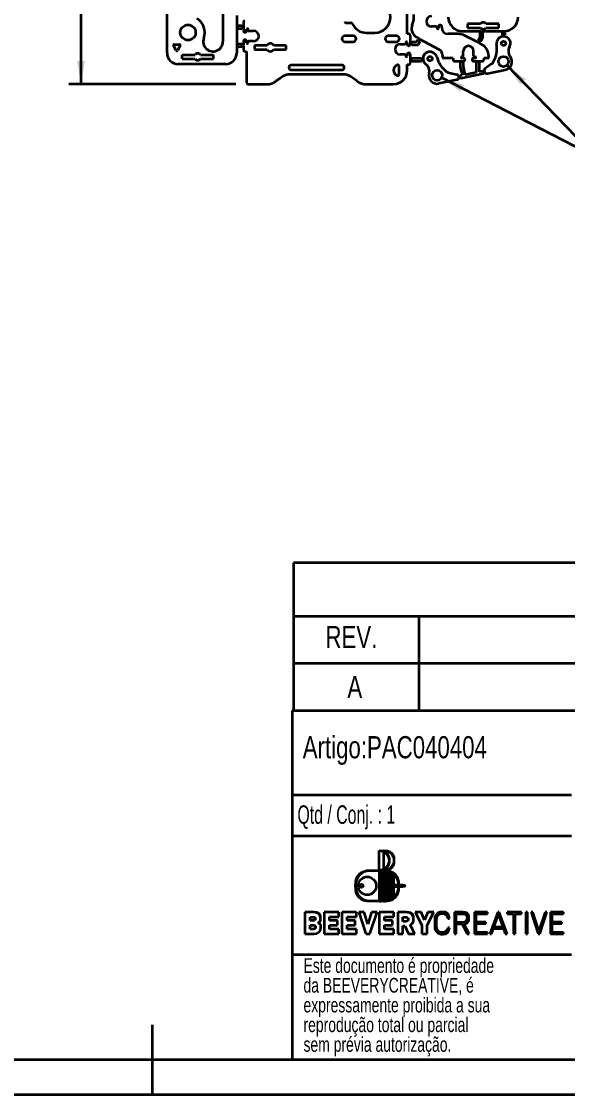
# Model space of a CAD drawing. Header units: millimetres. Extents: x 0 to 415, y 0 to 292.
# Drawn here: x 191.2 to 269.4, y 5 to 158.7 of the extents above; entities that cross this region are included whole.
import ezdxf
from ezdxf.enums import TextEntityAlignment as Align

# ---------------------------------------------------------------- set-up
doc = ezdxf.new("R2010")
doc.units = ezdxf.units.MM
doc.styles.add('SEACAD_txt_shx', font='txt.shx', dxfattribs={"width": 0.75})
doc.dimstyles.new('SLDDIMSTYLE0', dxfattribs={"dimtxt": 3.5, "dimasz": 3.302, "dimexe": 1.75, "dimexo": 1.75, "dimgap": 0.875, "dimtad": 1, "dimlfac": 5, "dimzin": 12, "dimdsep": 46, "dimtxsty": 'SEACAD_txt_shx', "dimblk1": '_SE_FILLED', "dimblk2": '_SE_FILLED', "dimsah": 1, "dimcen": 1.75, "dimadec": 0, "dimazin": 0, "dimtfac": 1, "dimtofl": 0, "dimtmove": 0, "dimatfit": 3, "dimfxl": 1, "dimtolj": 1, "dimtzin": 12, "dimarcsym": 0})

# ---------------------------------------------------------------- blocks, each defined once
blk = doc.blocks.new('SEANNOT_GROUP')
at = {"linetype": 'Continuous', "lineweight": 35}
blk.add_hatch(color=7, dxfattribs=at).paths.add_polyline_path([(254.59, 149.62), (251.4, 150.64), (254.08, 148.64)])
at = {"color": 7, "linetype": 'Continuous', "lineweight": 35}
blk.add_lwpolyline([(273.5, 139.24), (251.4, 150.64)], dxfattribs=at)
blk = doc.blocks.new('SEANNOT_GROUP1')
at = {"linetype": 'Continuous', "lineweight": 35}
blk.add_hatch(color=7, dxfattribs=at).paths.add_polyline_path([(263.45, 150.42), (260.76, 152.41), (262.66, 149.66)])
at = {"color": 7, "linetype": 'Continuous', "lineweight": 35}
blk.add_lwpolyline([(273.5, 139.24), (260.76, 152.41)], dxfattribs=at)
blk = doc.blocks.new('Logo_2')
at = {"color": 7, "linetype": 'Continuous', "lineweight": 35}
for p, q in [((1183, 1013), (1183, 1328)), ((1183, 1013), (1183, 1328)), ((1260, 1013), (1260, 1328)), ((1260, 1013), (1260, 1328)), ((1260, 1034), (1260, 1308)), ((1260, 1034), (1260, 1308)), ((1032, 1012), (1269, 1012)), ((1032, 1012), (1269, 1012)), ((1217, 1012), (1183, 1012)), ((1183, 1012), (1183, 521)), ((1217, 521), (1217, 1012)), ((1269, 1012), (1250, 1012)), ((1250, 1012), (1250, 521)), ((1284, 522), (1284, 1012)), ((1317, 1006), (1317, 527)), ((1351, 538), (1351, 995)), ((1384, 977), (1384, 557)), ((1417, 584), (1417, 950)), ((1429, 753), (1429, 781)), ((1429, 781), (1555, 781)), ((1429, 753), (1429, 781)), ((1429, 781), (1555, 781)), ((1555, 753), (1429, 753)), ((1555, 753), (1429, 753)), ((1555, 781), (1555, 780)), ((1555, 781), (1555, 780)), ((1555, 753), (1555, 753)), ((1555, 753), (1555, 753)), ((1269, 521), (1032, 521)), ((1269, 521), (1032, 521)), ((1183, 521), (1217, 521)), ((1250, 521), (1269, 521)), ((142, 347), (0, 347)), ((0, 347), (0, 3)), ((142, 347), (0, 347)), ((0, 347), (0, 3)), ((540, 347), (306, 347)), ((306, 347), (306, 3)), ((540, 347), (306, 347)), ((306, 347), (306, 3)), ((540, 272), (540, 347)), ((540, 272), (540, 347)), ((824, 347), (590, 347)), ((590, 347), (590, 3)), ((824, 347), (590, 347)), ((590, 347), (590, 3)), ((824, 272), (824, 347)), ((824, 272), (824, 347)), ((946, 347), (859, 347)), ((859, 347), (972, 3)), ((946, 347), (859, 347)), ((859, 347), (972, 3)), ((1004, 155), (946, 347)), ((1004, 155), (946, 347)), ((1061, 347), (1004, 155)), ((1061, 347), (1004, 155)), ((1035, 3), (1149, 347)), ((1035, 3), (1149, 347)), ((1149, 347), (1061, 347)), ((1149, 347), (1061, 347)), ((1418, 347), (1184, 347)), ((1184, 347), (1184, 3)), ((1418, 347), (1184, 347)), ((1184, 347), (1184, 3)), ((1418, 272), (1418, 347)), ((1418, 272), (1418, 347)), ((1614, 347), (1478, 347)), ((1478, 347), (1478, 3)), ((1614, 347), (1478, 347)), ((1478, 347), (1478, 3)), ((1850, 347), (1758, 347)), ((1758, 347), (1862, 143)), ((1850, 347), (1758, 347)), ((1758, 347), (1862, 143)), ((1905, 223), (1850, 347)), ((1905, 223), (1850, 347)), ((1958, 347), (1905, 223)), ((1958, 347), (1905, 223)), ((1947, 143), (2051, 347)), ((1947, 143), (2051, 347)), ((2051, 347), (1958, 347)), ((2051, 347), (1958, 347)), ((2513, 347), (2382, 347)), ((2382, 347), (2382, 3)), ((2513, 347), (2382, 347)), ((2382, 347), (2382, 3)), ((2909, 347), (2700, 347)), ((2700, 347), (2700, 3)), ((2909, 347), (2700, 347)), ((2700, 347), (2700, 3)), ((2909, 324), (2909, 347)), ((2909, 324), (2909, 347)), ((3070, 347), (2943, 3)), ((3070, 347), (2943, 3)), ((3093, 347), (3070, 347)), ((3093, 347), (3070, 347)), ((3219, 3), (3093, 347)), ((3219, 3), (3093, 347)), ((3451, 347), (3220, 347)), ((3220, 347), (3220, 324)), ((3451, 347), (3220, 347)), ((3220, 347), (3220, 324)), ((3451, 324), (3451, 347)), ((3451, 324), (3451, 347)), ((3545, 347), (3519, 347)), ((3519, 347), (3519, 3)), ((3545, 347), (3519, 347)), ((3519, 347), (3519, 3)), ((3545, 3), (3545, 347)), ((3545, 3), (3545, 347)), ((3630, 347), (3603, 347)), ((3603, 347), (3716, 3)), ((3630, 347), (3603, 347)), ((3603, 347), (3716, 3)), ((3727, 49), (3630, 347)), ((3727, 49), (3630, 347)), ((3824, 347), (3727, 49)), ((3824, 347), (3727, 49)), ((3738, 3), (3851, 347)), ((3738, 3), (3851, 347)), ((3851, 347), (3824, 347)), ((3851, 347), (3824, 347)), ((4118, 347), (3909, 347)), ((3909, 347), (3909, 3)), ((4118, 347), (3909, 347)), ((3909, 347), (3909, 3)), ((4118, 324), (4118, 347)), ((4118, 324), (4118, 347)), ((85, 215), (85, 271)), ((85, 271), (137, 271)), ((85, 215), (85, 271)), ((85, 271), (137, 271)), ((137, 215), (85, 215)), ((137, 215), (85, 215)), ((391, 214), (391, 272)), ((391, 272), (540, 272)), ((391, 214), (391, 272)), ((391, 272), (540, 272)), ((518, 214), (391, 214)), ((518, 214), (391, 214)), ((518, 139), (518, 214)), ((518, 139), (518, 214)), ((675, 214), (675, 272)), ((675, 272), (824, 272)), ((675, 214), (675, 272)), ((675, 272), (824, 272)), ((802, 214), (675, 214)), ((802, 214), (675, 214)), ((802, 139), (802, 214)), ((802, 139), (802, 214)), ((1269, 214), (1269, 272)), ((1269, 272), (1418, 272)), ((1269, 214), (1269, 272)), ((1269, 272), (1418, 272)), ((1396, 214), (1269, 214)), ((1396, 214), (1269, 214)), ((1396, 139), (1396, 214)), ((1396, 139), (1396, 214)), ((1562, 202), (1562, 271)), ((1562, 271), (1610, 271)), ((1562, 202), (1562, 271)), ((1562, 271), (1610, 271)), ((1610, 202), (1562, 202)), ((1610, 202), (1562, 202)), ((2277, 249), (2303, 249)), ((2277, 249), (2303, 249)), ((2409, 185), (2409, 324)), ((2409, 324), (2510, 324)), ((2409, 185), (2409, 324)), ((2409, 324), (2510, 324)), ((2510, 185), (2409, 185)), ((2510, 185), (2409, 185)), ((2726, 188), (2726, 324)), ((2726, 324), (2909, 324)), ((2726, 188), (2726, 324)), ((2726, 324), (2909, 324)), ((2882, 188), (2726, 188)), ((2882, 188), (2726, 188)), ((2882, 165), (2882, 188)), ((2882, 165), (2882, 188)), ((3009, 110), (3081, 312)), ((3009, 110), (3081, 312)), ((3081, 312), (3153, 110)), ((3081, 312), (3153, 110)), ((3220, 324), (3322, 324)), ((3220, 324), (3322, 324)), ((3322, 324), (3322, 3)), ((3322, 324), (3322, 3)), ((3348, 3), (3348, 324)), ((3348, 324), (3451, 324)), ((3348, 3), (3348, 324)), ((3348, 324), (3451, 324)), ((3935, 188), (3935, 324)), ((3935, 324), (4118, 324)), ((3935, 188), (3935, 324)), ((3935, 324), (4118, 324)), ((4091, 188), (3935, 188)), ((4091, 188), (3935, 188)), ((4091, 165), (4091, 188)), ((4091, 165), (4091, 188)), ((0, 3), (150, 3)), ((0, 3), (150, 3)), ((85, 79), (85, 139)), ((85, 139), (142, 139)), ((85, 79), (85, 139)), ((85, 139), (142, 139)), ((142, 79), (85, 79)), ((142, 79), (85, 79)), ((306, 3), (540, 3)), ((306, 3), (540, 3)), ((391, 78), (391, 139)), ((391, 139), (518, 139)), ((391, 78), (391, 139)), ((391, 139), (518, 139)), ((540, 78), (391, 78)), ((540, 78), (391, 78)), ((540, 3), (540, 78)), ((540, 3), (540, 78)), ((590, 3), (824, 3)), ((590, 3), (824, 3)), ((675, 78), (675, 139)), ((675, 139), (802, 139)), ((675, 78), (675, 139)), ((675, 139), (802, 139)), ((824, 78), (675, 78)), ((824, 78), (675, 78)), ((824, 3), (824, 78)), ((824, 3), (824, 78)), ((972, 3), (1035, 3)), ((972, 3), (1035, 3)), ((1184, 3), (1418, 3)), ((1184, 3), (1418, 3)), ((1269, 78), (1269, 139)), ((1269, 139), (1396, 139)), ((1269, 78), (1269, 139)), ((1269, 139), (1396, 139)), ((1418, 78), (1269, 78)), ((1418, 78), (1269, 78)), ((1418, 3), (1418, 78)), ((1418, 3), (1418, 78)), ((1478, 3), (1562, 3)), ((1478, 3), (1562, 3)), ((1562, 3), (1562, 131)), ((1562, 131), (1591, 131)), ((1562, 3), (1562, 131)), ((1562, 131), (1591, 131)), ((1591, 131), (1652, 3)), ((1591, 131), (1652, 3)), ((1652, 3), (1750, 3)), ((1652, 3), (1750, 3)), ((1750, 3), (1675, 147)), ((1750, 3), (1675, 147)), ((1862, 143), (1862, 3)), ((1862, 143), (1862, 3)), ((1862, 3), (1947, 3)), ((1862, 3), (1947, 3)), ((1947, 3), (1947, 143)), ((1947, 3), (1947, 143)), ((2303, 101), (2278, 101)), ((2303, 101), (2278, 101)), ((2382, 3), (2409, 3)), ((2382, 3), (2409, 3)), ((2409, 3), (2409, 161)), ((2409, 161), (2503, 161)), ((2409, 3), (2409, 161)), ((2409, 161), (2503, 161)), ((2503, 161), (2585, 3)), ((2503, 161), (2585, 3)), ((2616, 3), (2533, 162)), ((2616, 3), (2533, 162)), ((2585, 3), (2616, 3)), ((2585, 3), (2616, 3)), ((2700, 3), (2909, 3)), ((2700, 3), (2909, 3)), ((2726, 26), (2726, 165)), ((2726, 165), (2882, 165)), ((2726, 26), (2726, 165)), ((2726, 165), (2882, 165)), ((2909, 26), (2726, 26)), ((2909, 26), (2726, 26)), ((2909, 3), (2909, 26)), ((2909, 3), (2909, 26)), ((2943, 3), (2971, 3)), ((2943, 3), (2971, 3)), ((2971, 3), (3001, 87)), ((2971, 3), (3001, 87)), ((3001, 87), (3161, 87)), ((3001, 87), (3161, 87)), ((3153, 110), (3009, 110)), ((3153, 110), (3009, 110)), ((3161, 87), (3191, 3)), ((3161, 87), (3191, 3)), ((3191, 3), (3219, 3)), ((3191, 3), (3219, 3)), ((3322, 3), (3348, 3)), ((3322, 3), (3348, 3)), ((3519, 3), (3545, 3)), ((3519, 3), (3545, 3)), ((3716, 3), (3738, 3)), ((3716, 3), (3738, 3)), ((3909, 3), (4118, 3)), ((3909, 3), (4118, 3)), ((3935, 26), (3935, 165)), ((3935, 165), (4091, 165)), ((3935, 26), (3935, 165)), ((3935, 165), (4091, 165)), ((4118, 26), (3935, 26)), ((4118, 26), (3935, 26)), ((4118, 3), (4118, 26)), ((4118, 3), (4118, 26))]:
    blk.add_line(p, q, dxfattribs=at)
for points in [[(1183, 1328), (1270, 1328), (1341, 1258), (1341, 1171)], [(1183, 1328), (1270, 1328), (1341, 1258), (1341, 1171), (1341, 1084), (1270, 1013), (1183, 1013)], [(1260, 1328), (1347, 1328), (1418, 1258), (1418, 1171)], [(1260, 1328), (1347, 1328), (1418, 1258), (1418, 1171), (1418, 1084), (1347, 1013), (1260, 1013)], [(1260, 1308), (1308, 1281), (1341, 1230), (1341, 1171)], [(1260, 1308), (1308, 1281), (1341, 1230), (1341, 1171), (1341, 1112), (1308, 1061), (1260, 1034)], [(1341, 1171), (1341, 1084), (1270, 1013), (1183, 1013)], [(1418, 1171), (1418, 1084), (1347, 1013), (1260, 1013)], [(1341, 1171), (1341, 1112), (1308, 1061), (1260, 1034)], [(809, 767), (809, 902), (909, 1012), (1032, 1012)], [(1032, 521), (909, 521), (809, 631), (809, 767), (809, 902), (909, 1012), (1032, 1012)], [(1269, 1012), (1392, 1012), (1492, 902), (1492, 767)], [(1269, 1012), (1392, 1012), (1492, 902), (1492, 767), (1492, 631), (1392, 521), (1269, 521)], [(1284, 1012), (1279, 1012), (1274, 1012), (1269, 1012)], [(1351, 995), (1340, 1000), (1329, 1004), (1317, 1006)], [(1417, 950), (1407, 960), (1396, 969), (1384, 977)], [(1032, 521), (909, 521), (809, 631), (809, 767)], [(1492, 767), (1492, 631), (1392, 521), (1269, 521)], [(1555, 780), (1578, 779), (1594, 773), (1594, 767)], [(1555, 780), (1578, 779), (1594, 773), (1594, 767), (1594, 760), (1578, 755), (1555, 753)], [(1594, 767), (1594, 760), (1578, 755), (1555, 753)], [(1269, 521), (1274, 521), (1279, 522), (1284, 522)], [(1317, 527), (1329, 530), (1340, 534), (1351, 538)], [(1384, 557), (1396, 565), (1407, 574), (1417, 584)], [(252, 247), (252, 307), (214, 347), (142, 347)], [(257, 104), (257, 153), (228, 171), (215, 179), (225, 187), (252, 208), (252, 247), (252, 307), (214, 347), (142, 347)], [(1732, 236), (1732, 293), (1691, 347), (1614, 347)], [(1675, 147), (1703, 160), (1732, 190), (1732, 236), (1732, 293), (1691, 347), (1614, 347)], [(2303, 249), (2292, 312), (2248, 350), (2186, 350), (2154, 350), (2123, 337), (2100, 315), (2069, 283), (2068, 253), (2068, 175), (2068, 97), (2069, 67), (2100, 35), (2123, 13), (2154, 0), (2186, 0), (2247, 0), (2292, 38), (2303, 101)], [(2186, 350), (2154, 350), (2123, 337), (2100, 315)], [(2303, 249), (2292, 312), (2248, 350), (2186, 350)], [(2612, 255), (2612, 315), (2569, 347), (2513, 347)], [(2533, 162), (2581, 170), (2612, 203), (2612, 255), (2612, 315), (2569, 347), (2513, 347)], [(137, 271), (161, 271), (168, 257), (168, 243)], [(137, 271), (161, 271), (168, 257), (168, 243)], [(168, 243), (168, 230), (161, 215), (137, 215)], [(168, 243), (168, 230), (161, 215), (137, 215)], [(215, 179), (225, 187), (252, 208), (252, 247)], [(257, 104), (257, 153), (228, 171), (215, 179)], [(1610, 271), (1633, 271), (1647, 254), (1647, 236)], [(1610, 271), (1633, 271), (1647, 254), (1647, 236)], [(1647, 236), (1647, 218), (1633, 202), (1610, 202)], [(1647, 236), (1647, 218), (1633, 202), (1610, 202)], [(1675, 147), (1703, 160), (1732, 190), (1732, 236)], [(2100, 315), (2069, 283), (2068, 253), (2068, 175)], [(2068, 175), (2068, 97), (2069, 67), (2100, 35)], [(2278, 101), (2268, 53), (2233, 23), (2186, 23), (2162, 23), (2139, 32), (2121, 50), (2097, 74), (2095, 101), (2095, 175), (2095, 249), (2097, 275), (2121, 300), (2139, 318), (2162, 327), (2186, 327), (2233, 327), (2267, 297), (2277, 249)], [(2095, 175), (2095, 249), (2097, 275), (2121, 300)], [(2121, 50), (2097, 74), (2095, 101), (2095, 175)], [(2121, 300), (2139, 318), (2162, 327), (2186, 327)], [(2186, 327), (2233, 327), (2267, 297), (2277, 249)], [(2510, 324), (2554, 324), (2586, 302), (2586, 254)], [(2510, 324), (2554, 324), (2586, 302), (2586, 254)], [(2586, 254), (2586, 207), (2554, 185), (2510, 185)], [(2586, 254), (2586, 207), (2554, 185), (2510, 185)], [(2533, 162), (2581, 170), (2612, 203), (2612, 255)], [(142, 139), (165, 139), (172, 124), (172, 109)], [(142, 139), (165, 139), (172, 124), (172, 109)], [(172, 109), (172, 95), (165, 79), (142, 79)], [(172, 109), (172, 95), (165, 79), (142, 79)], [(150, 3), (211, 3), (257, 39), (257, 104)], [(150, 3), (211, 3), (257, 39), (257, 104)], [(2100, 35), (2123, 13), (2154, 0), (2186, 0)], [(2186, 23), (2162, 23), (2139, 32), (2121, 50)], [(2278, 101), (2268, 53), (2233, 23), (2186, 23)], [(2186, 0), (2247, 0), (2292, 38), (2303, 101)]]:
    blk.add_open_spline(points, degree=3, dxfattribs=at)
for points in [[(849, 767), (849, 846), (913, 911), (993, 911), (1073, 911), (1137, 846), (1137, 767)], [(849, 767), (849, 846), (913, 911), (993, 911), (1073, 911), (1137, 846), (1137, 767)], [(1137, 767), (1137, 687), (1073, 623), (993, 623), (913, 623), (849, 687), (849, 767)], [(1137, 767), (1137, 687), (1073, 623), (993, 623), (913, 623), (849, 687), (849, 767)], [(872, 767), (872, 782), (885, 794), (900, 794), (915, 794), (928, 782), (928, 767)], [(872, 767), (872, 782), (885, 794), (900, 794), (915, 794), (928, 782), (928, 767)], [(928, 767), (928, 752), (915, 739), (900, 739), (885, 739), (872, 752), (872, 767)], [(928, 767), (928, 752), (915, 739), (900, 739), (885, 739), (872, 752), (872, 767)]]:
    blk.add_open_spline(points, degree=3, knots=[0, 0, 0, 0, 0.5, 0.5, 0.5, 1, 1, 1, 1], dxfattribs=at)
blk = doc.blocks.new('SW_NOTE_1')
at = {"char_height": 2.1167, "attachment_point": 1, "style": 'SEACAD_txt_shx'}
for s, insert, width in [('{\\fSETxt|b0||i0||c0|p34;\\C7;\\H2.116666667;\\W0.705;Este documento é propriedade}', (0, 11.29), 39.6287), ('{\\fSETxt|b0||i0||c0|p34;\\C7;\\H2.116666667;\\W0.705;da BEEVERYCREATIVE, é}', (0, 8.47), 30.1429), ('{\\fSETxt|b0||i0||c0|p34;\\C7;\\H2.116666667;\\W0.705;expressamente proibida a sua}', (0, 5.64), 38.6488), ('{\\fSETxt|b0||i0||c0|p34;\\C7;\\H2.116666667;\\W0.705;reprodução total ou parcial}', (0, 2.82), 36.6889), ('{\\fSETxt|b0||i0||c0|p34;\\C7;\\H2.116666667;\\W0.705;sem prévia autorização.}', (0, 0), 30.4173)]:
    blk.add_mtext(s, dxfattribs=dict(at, insert=insert, width=width))
blk = doc.blocks.new('SW_TABLEANNOTATION_0')
at = {"color": 7, "linetype": 'Continuous', "lineweight": 35}
for p, q in [((0, 21.14), (0, 0)), ((179.83, 21.14), (0, 21.14)), ((179.83, 0), (179.83, 21.14)), ((0, 13.54), (179.83, 13.54)), ((17.98, 13.54), (17.98, 6.77)), ((107.9, 13.54), (107.9, 6.77)), ((143.86, 13.54), (143.86, 6.77)), ((0, 6.77), (179.83, 6.77)), ((17.98, 6.77), (17.98, 0)), ((107.9, 6.77), (107.9, 0)), ((143.86, 6.77), (143.86, 0)), ((0, 0), (179.83, 0))]:
    blk.add_line(p, q, dxfattribs=at)
at = {"attachment_point": 1, "style": 'SEACAD_txt_shx'}
for s, insert, char_height, width in [('{\\fSETxt|b0||i0||c0|p34;\\C7;\\H3.704166667;\\W0.705;Tabela de Revisoes}', (68.97, 19.18), 3.7042, 42.6665), ('{\\fSETxt|b0||i0||c0|p34;\\C7;\\H3.175;\\W0.75;Descrição}', (53.99, 12.13), 3.175, 18.1093), ('{\\fSETxt|b0||i0||c0|p34;\\C7;\\H3.175;\\W0.75;Responsavel}', (150.27, 12.13), 3.175, 22.813), ('{\\fSETxt|b0||i0||c0|p34;\\C7;\\H3.175;\\W0.75;REV.}', (4.58, 12.13), 3.175, 7.9375), ('{\\fSETxt|b0||i0||c0|p34;\\C7;\\H3.175;\\W0.75;Data}', (121.51, 12.13), 3.175, 8.7019), ('{\\fSETxt|b0||i0||c0|p34;\\C7;\\H3.175;\\W0.75;A}', (7.72, 4.96), 3.175, 2.1755), ('{\\fSETxt|b0||i0||c0|p34;\\C7;\\H3.175;\\W0.705;Criação de Documento}', (41.8, 4.96), 3.175, 42.0394), ('{\\fSETxt|b0||i0||c0|p34;\\C7;\\H3.175;\\W0.75;04/10/2015}', (115.02, 4.96), 3.175, 18.9912), ('{\\fSETxt|b0||i0||c0|p34;\\C7;\\H3.175;\\W0.75;RS}', (159.35, 4.96), 3.175, 4.3509)]:
    blk.add_mtext(s, dxfattribs=dict(at, insert=insert, char_height=char_height, width=width))
blk = doc.blocks.new('DMBLK6')
at = {"linetype": 'Continuous', "lineweight": 35}
for points in [[(199.18, 226.41), (200.28, 226.41), (199.73, 229.71)], [(199.18, 153.02), (199.73, 149.71), (200.28, 153.02)]]:
    blk.add_hatch(color=7, dxfattribs=at).paths.add_polyline_path(points)
at = {"color": 7, "linetype": 'Continuous', "lineweight": 35}
for p, q in [((228.2, 229.71), (197.98, 229.71)), ((199.73, 229.71), (199.73, 149.71)), ((221.91, 149.71), (197.98, 149.71))]:
    blk.add_line(p, q, dxfattribs=at)
at = {"color": 7, "linetype": 'Continuous', "lineweight": 35, "style": 'SEACAD_txt_shx'}
blk.add_text('400', height=3.5, rotation=90, dxfattribs=at).set_placement((195.36, 185.37), align=Align.TOP_LEFT)
blk = doc.blocks.new('_SE_FILLED')
at = {"color": 0}
blk.add_line((0, 0), (-1, 0), dxfattribs=at)
blk.add_solid([(0, 0), (-1, -0.1665), (-1, 0.1665), (0, 0)], dxfattribs=at)

msp = doc.modelspace()

# ---------------------------------------------------------------- linework, layer by layer
at = {"color": 7, "linetype": 'Continuous', "lineweight": 35}
for p, q in [((212.0613, 154.1923), (212.0613, 170.6557)), ((246.4613, 156.9132), (246.4613, 166.4149)), ((220.0613, 163.2223), (220.0613, 155.8251)), ((222.0613, 159.538), (222.0613, 157.9408)), ((223.0013, 158.6132), (223.0013, 157.9408)), ((237.7384, 158.5012), (238.4134, 158.5012)), ((255.1014, 158.3532), (255.1014, 157.7732)), ((256.9689, 158.3532), (255.1014, 158.3532)), ((259.6014, 158.3532), (257.7338, 158.3532)), ((259.6014, 157.7732), (259.6014, 158.3532)), ((222.1213, 157.9408), (222.0613, 157.9408)), ((222.1213, 157.8808), (222.0613, 157.8808)), ((222.0613, 157.8808), (222.0613, 155.2659)), ((222.2913, 158.1108), (222.1213, 157.9408)), ((222.1213, 157.8808), (222.2913, 157.7108)), ((222.2913, 158.1108), (222.7713, 158.1108)), ((222.2913, 157.7108), (222.7713, 157.7108)), ((222.9413, 157.9408), (222.7713, 158.1108)), ((222.7713, 157.7108), (222.9413, 157.8808)), ((223.0013, 157.9408), (222.9413, 157.9408)), ((223.0013, 157.8808), (222.9413, 157.8808)), ((223.0013, 157.8808), (223.0013, 157.3332)), ((223.2013, 157.1332), (223.2613, 157.1332)), ((223.4613, 157.3332), (223.4613, 157.5632)), ((223.6613, 157.4532), (223.6613, 157.5732)), ((223.7613, 157.3532), (224.4613, 157.3532)), ((240.6313, 157.0812), (241.8313, 157.0812)), ((246.7213, 156.9132), (246.4613, 156.9132)), ((250.6514, 157.9732), (249.9514, 157.9732)), ((250.7514, 157.7532), (250.7514, 157.8732)), ((250.9514, 157.9932), (250.9514, 157.7632)), ((251.2113, 158.1932), (251.1514, 158.1932)), ((251.4114, 157.8132), (251.4114, 157.9932)), ((253.746, 156.9132), (252.3114, 156.9132)), ((254.3514, 157.3132), (257.0293, 157.3132)), ((255.1014, 157.7732), (256.9689, 157.7732)), ((257.0293, 157.2532), (256.8593, 157.0832)), ((256.8593, 157.0832), (256.8593, 156.4562)), ((257.0293, 157.2532), (257.0293, 157.3132)), ((257.0893, 157.3132), (260.2368, 157.3132)), ((257.0893, 157.2532), (257.0893, 157.3132)), ((257.2593, 157.0832), (257.0893, 157.2532)), ((257.2593, 157.0832), (257.2593, 156.361)), ((257.7338, 157.7732), (259.6014, 157.7732)), ((260.2368, 157.2532), (260.0668, 157.0832)), ((260.0668, 157.0832), (260.0668, 156.7891)), ((260.0668, 156.7891), (260.2368, 156.619)), ((260.2368, 157.2532), (260.2368, 157.3132)), ((260.2968, 157.3132), (260.3514, 157.3132)), ((260.2968, 157.2532), (260.2968, 157.3132)), ((260.4668, 157.0832), (260.2968, 157.2532)), ((260.2968, 156.619), (260.4668, 156.7891)), ((260.4668, 157.0832), (260.4668, 156.7891)), ((213.3747, 154.5482), (212.9747, 155.241)), ((213.0613, 155.391), (213.8613, 155.391)), ((213.9479, 155.241), (213.5479, 154.5482)), ((222.0613, 155.2659), (222.1039, 155.2673)), ((222.2684, 155.4423), (222.1039, 155.2673)), ((222.6223, 155.4532), (222.2684, 155.4423)), ((222.7713, 155.4532), (222.6223, 155.4532)), ((222.9413, 155.2832), (222.7713, 155.4532)), ((222.9413, 155.2832), (223.0013, 155.2832)), ((223.0013, 155.8932), (223.0013, 155.2832)), ((223.2613, 156.0932), (223.2013, 156.0932)), ((223.4613, 155.6632), (223.4613, 155.8932)), ((223.6613, 155.6532), (223.6613, 155.7732)), ((224.4613, 155.8732), (223.7613, 155.8732)), ((224.6113, 155.2712), (224.6113, 154.6912)), ((226.3822, 155.2712), (224.6113, 155.2712)), ((229.1113, 155.2712), (227.3404, 155.2712)), ((229.1113, 154.6912), (229.1113, 155.2712)), ((238.7313, 156.6432), (237.5313, 156.6432)), ((237.5313, 155.8032), (238.7313, 155.8032)), ((244.9313, 156.6432), (243.7313, 156.6432)), ((243.7313, 155.8032), (244.9313, 155.8032)), ((245.4613, 155.4532), (246.1613, 155.4532)), ((246.2613, 155.6732), (246.2613, 155.5532)), ((246.4613, 155.6632), (246.4613, 155.4332)), ((246.9213, 155.6016), (246.9213, 156.7132)), ((246.9213, 155.6016), (246.9852, 155.6016)), ((246.9213, 155.5416), (246.9852, 155.5416)), ((246.9213, 155.4332), (246.9213, 155.5416)), ((247.1552, 155.7716), (246.9852, 155.6016)), ((246.9852, 155.5416), (247.1552, 155.3716)), ((247.1552, 155.7716), (247.7933, 155.7716)), ((247.1552, 155.3716), (248.0276, 155.3716)), ((247.7933, 155.7716), (247.9729, 156.0918)), ((247.8002, 156.4479), (248.2321, 156.2102)), ((248.2026, 156.1565), (247.9729, 156.0918)), ((248.0276, 155.3716), (248.3218, 155.8961)), ((248.2026, 156.1565), (248.2321, 156.2102)), ((248.2556, 156.1282), (248.2846, 156.1813)), ((248.2556, 156.1282), (248.2567, 156.1276)), ((248.3218, 155.8961), (248.2567, 156.1276)), ((248.2846, 156.1813), (250.9514, 154.7132)), ((256.6557, 155.6753), (254.654, 156.6952)), ((256.8593, 156.4562), (256.6075, 155.9571)), ((256.6075, 155.9571), (256.6827, 155.7288)), ((256.6557, 155.6753), (256.6829, 155.7287)), ((256.6829, 155.7287), (256.6827, 155.7288)), ((256.7091, 155.6481), (256.7365, 155.7019)), ((257.0593, 155.4696), (256.7091, 155.6481)), ((256.7365, 155.7019), (256.9646, 155.7769)), ((257.2593, 156.361), (256.9646, 155.7769)), ((260.2368, 156.5586), (260.2368, 156.619)), ((260.2968, 156.5586), (260.2968, 156.619)), ((214.2113, 153.9283), (216.0788, 153.9283)), ((214.2113, 153.3483), (214.2113, 153.9283)), ((216.8438, 153.9283), (218.7113, 153.9283)), ((218.7113, 153.3483), (218.7113, 153.9283)), ((222.0613, 155.2059), (222.1056, 155.2073)), ((222.0613, 155.2059), (222.0613, 154.1923)), ((222.1056, 155.2072), (222.1056, 155.2073)), ((222.1056, 155.2072), (222.2807, 155.0425)), ((222.6284, 155.0532), (222.2807, 155.0425)), ((222.7713, 155.0532), (222.6284, 155.0532)), ((222.7713, 155.0532), (222.9413, 155.2232)), ((222.9413, 155.2232), (223.0013, 155.2232)), ((223.0013, 155.2232), (223.0013, 154.6132)), ((223.2013, 154.4132), (223.4613, 154.4132)), ((223.4613, 154.4132), (223.4613, 149.9132)), ((224.6113, 154.6912), (226.3822, 154.6912)), ((227.3404, 154.6912), (229.1113, 154.6912)), ((246.1613, 153.9732), (245.4613, 153.9732)), ((246.2613, 153.8732), (246.2613, 153.7532)), ((246.4613, 153.9932), (246.4613, 153.7632)), ((246.6613, 155.2332), (246.7213, 155.2332)), ((246.7213, 154.1932), (246.6613, 154.1932)), ((246.9213, 153.2489), (246.9213, 153.9932)), ((251.5314, 153.872), (251.5314, 153.6552)), ((254.5014, 153.7552), (254.5014, 154.4552)), ((255.9814, 153.7552), (255.9814, 154.4552)), ((220.4613, 152.5923), (213.6613, 152.5923)), ((214.2113, 153.3483), (216.0788, 153.3483)), ((216.8438, 153.3483), (218.7113, 153.3483)), ((237.105, 152.4632), (229.8717, 152.4632)), ((245.3011, 151.1475), (245.3011, 152.2789)), ((246.4613, 152.5132), (246.7213, 152.5132)), ((246.4613, 151.7132), (246.4613, 152.5132)), ((246.981, 153.2492), (246.9213, 153.2489)), ((246.982, 153.1892), (246.9213, 153.1889)), ((246.9213, 152.7132), (246.9213, 153.1889)), ((247.1492, 153.4213), (246.981, 153.2496)), ((246.981, 153.2492), (246.981, 153.2496)), ((246.982, 153.1892), (247.1534, 153.0214)), ((247.1492, 153.4213), (247.437, 153.4244)), ((247.1534, 153.0214), (247.4391, 153.0244)), ((247.437, 153.4244), (248.5064, 153.4244)), ((247.4391, 153.0244), (248.5064, 153.0244)), ((248.6764, 153.2544), (248.5064, 153.4244)), ((248.5064, 153.0244), (248.6755, 153.1934)), ((248.7384, 153.1934), (248.6755, 153.1934)), ((248.6764, 153.2544), (248.6764, 153.2534)), ((248.7292, 153.2534), (248.6764, 153.2534)), ((253.0414, 153.4552), (251.7314, 153.4552)), ((253.0414, 153.4552), (253.0414, 153.1952)), ((253.2414, 152.9952), (254.2384, 152.9952)), ((254.2384, 152.9352), (254.0684, 152.7652)), ((254.0684, 152.7652), (254.0684, 152.1978)), ((254.0684, 152.1978), (254.3186, 150.9897)), ((254.2384, 152.9952), (254.2384, 152.9352)), ((254.2814, 153.6552), (254.4014, 153.6552)), ((254.5213, 153.4552), (254.2913, 153.4552)), ((254.2984, 152.9952), (254.5213, 152.9952)), ((254.2984, 152.9952), (254.2984, 152.9352)), ((254.4684, 152.7652), (254.2984, 152.9352)), ((254.4684, 152.7652), (254.4684, 152.2388)), ((254.4684, 152.2388), (254.7103, 151.0709)), ((254.7214, 153.2552), (254.7214, 153.1952)), ((255.7614, 153.2552), (255.7614, 153.1952)), ((256.1914, 153.4552), (255.9614, 153.4552)), ((255.9614, 152.9952), (256.5218, 152.9952)), ((256.0814, 153.6552), (256.2014, 153.6552)), ((256.5218, 152.9352), (256.3518, 152.7652)), ((256.3518, 152.7652), (256.3518, 151.4109)), ((256.5218, 152.9952), (256.5218, 152.9352)), ((256.5818, 152.9952), (257.2413, 152.9952)), ((256.5818, 152.9952), (256.5818, 152.9352)), ((256.7518, 152.7652), (256.5818, 152.9352)), ((256.7518, 152.7652), (256.7518, 151.4938)), ((257.9514, 153.4552), (257.4414, 153.4552)), ((257.4414, 153.4552), (257.4414, 153.1952)), ((258.5577, 152.624), (257.6457, 151.9517)), ((258.1514, 153.6552), (258.1514, 153.6876)), ((228.3547, 150.6484), (227.7135, 150.178)), ((237.2025, 151.1132), (229.7742, 151.1132)), ((229.8717, 151.7632), (237.105, 151.7632)), ((239.2633, 150.178), (238.622, 150.6484)), ((252.4558, 151.3605), (253.5598, 151.1056)), ((253.866, 150.6604), (253.9349, 150.6746)), ((253.8698, 150.7224), (253.922, 150.7333)), ((254.0539, 150.9349), (253.9219, 150.7339)), ((253.922, 150.7333), (253.9219, 150.7339)), ((253.9349, 150.6746), (254.135, 150.5432)), ((254.3186, 150.9897), (254.0539, 150.9349)), ((257.3415, 151.2075), (254.135, 150.5432)), ((256.3518, 151.4109), (254.7103, 151.0709)), ((257.2604, 151.5992), (256.7518, 151.4938)), ((257.4613, 151.4672), (257.2604, 151.5992)), ((257.3415, 151.2075), (257.4727, 151.4072)), ((257.4613, 151.4672), (257.4615, 151.4662)), ((257.4615, 151.4662), (257.5134, 151.4769)), ((257.4727, 151.4072), (257.5415, 151.4215)), ((257.9661, 151.2385), (260.5138, 151.7796)), ((223.6613, 149.7132), (226.2939, 149.7132)), ((240.6828, 149.7132), (244.4613, 149.7132)), ((253.549, 150.3238), (250.9959, 149.8087)), ((230, 60), (410, 60)), ((230, 60), (230, 10)), ((270, 47.9039), (230, 47.9039)), ((270, 42), (230, 42)), ((270, 25), (230, 25)), ((210, 5), (210, 15)), ((10, 10), (230, 10)), ((230, 10), (410, 10)), ((5, 5), (415, 5))]:
    msp.add_line(p, q, dxfattribs=at)
for centre, radius in [((215.0613, 157.1171), 1.1), ((260.2668, 155.5591), 0.32), ((249.7217, 153.3754), 0.32), ((260.2645, 152.9534), 0.73), ((250.7586, 150.985), 0.73)]:
    msp.add_circle(centre, radius, dxfattribs=at)
for centre, radius, start, end in [((241.8313, 159.3232), 2.242, 270, 90), ((215.0613, 157.1171), 2.4, 340.193124, 57.514677), ((223.2013, 158.6132), 0.2, 90, 180), ((237.7384, 158.7012), 0.2, 180, 270), ((238.4134, 158.3012), 0.2, 24.740517, 90), ((240.6313, 159.3232), 2.242, 204.740517, 270), ((244.4232, 159.3888), 3, 337.067236, 5.953573), ((249.9514, 158.7132), 0.74, 90, 270), ((254.3514, 159.3132), 2, 180, 270), ((257.3514, 158.0632), 0.48, 37.1689, 142.8311), ((260.3514, 159.3132), 2, 270, 359.441445), ((223.2013, 157.3332), 0.2, 180, 270), ((223.2613, 157.3332), 0.2, 270, 360), ((223.6113, 157.5632), 0.15, 159.483481, 180), ((223.5613, 157.5732), 0.1, 0, 154.804), ((223.7613, 157.4532), 0.1, 180, 270), ((224.4613, 156.6132), 0.74, 270, 90), ((246.7213, 156.7132), 0.2, 0, 90), ((248.4754, 157.6744), 1.4, 157.067236, 241.167199), ((250.6514, 157.8732), 0.1, 0, 90), ((250.8514, 157.7532), 0.1, 180, 334.804), ((250.8014, 157.7632), 0.15, 339.483481, 0), ((251.1514, 157.9932), 0.2, 90, 180), ((251.2114, 157.9932), 0.2, 0, 90), ((252.3114, 157.8132), 0.9, 180, 270), ((253.746, 154.9132), 2, 63, 90), ((257.3514, 158.0632), 0.48, 217.1689, 322.8311), ((213.0613, 155.291), 0.1, 90, 210), ((213.8613, 155.291), 0.1, 330, 90), ((218.6485, 155.8251), 1.4128, 160.193124, 360), ((223.2013, 155.8932), 0.2, 90, 180), ((223.2613, 155.8932), 0.2, 0, 90), ((223.6113, 155.6632), 0.15, 180, 200.516519), ((223.5613, 155.6532), 0.1, 205.196, 0), ((223.7613, 155.7732), 0.1, 90, 180), ((226.8613, 154.9812), 0.56, 31.188622, 148.811378), ((237.5313, 156.2232), 0.42, 90, 270), ((238.7313, 156.2232), 0.42, 270, 90), ((243.7313, 156.2232), 0.42, 90, 270), ((245.4613, 154.7132), 0.74, 90, 270), ((244.9313, 156.2232), 0.42, 270, 90), ((246.1613, 155.5532), 0.1, 270, 0), ((246.3613, 155.6732), 0.1, 25.196, 180), ((246.3113, 155.6632), 0.15, 0, 20.516519), ((246.6613, 155.4332), 0.2, 180, 270), ((246.7213, 155.4332), 0.2, 270, 360), ((256.1514, 153.6876), 2, 0, 63), ((255.335, 154.8398), 3.984, 331.784492, 8.297996), ((260.2668, 155.5591), 1, 91.719131, 188.297996), ((260.2668, 155.5591), 1, 329.156339, 88.280869), ((213.6613, 154.1923), 1.6, 180, 270), ((213.4613, 154.5982), 0.1, 210, 330), ((216.4613, 153.6383), 0.48, 37.1689, 142.8311), ((220.4613, 154.1923), 1.6, 270, 0), ((223.2013, 154.6132), 0.2, 180, 270), ((226.8613, 154.9812), 0.56, 211.188622, 328.811378), ((246.1613, 153.8732), 0.1, 0, 90), ((246.3613, 153.7532), 0.1, 180, 334.804), ((246.3113, 153.7632), 0.15, 339.483481, 360), ((246.6613, 153.9932), 0.2, 90, 180), ((246.7213, 153.9932), 0.2, 0, 90), ((249.7217, 153.3754), 1, 15.100217, 187.010265), ((250.6314, 153.872), 0.9, 0, 69.172503), ((254.4014, 153.7552), 0.1, 270, 360), ((255.2414, 154.4552), 0.74, 0, 180), ((256.0814, 153.7552), 0.1, 180, 270), ((262.1556, 154.4311), 1.2, 149.156339, 218.003003), ((216.4613, 153.6383), 0.48, 217.1689, 322.8311), ((229.8717, 152.1132), 0.35, 90, 270), ((237.105, 152.1132), 0.35, 270, 90), ((245.3011, 151.7132), 0.8, 109.471221, 250.528779), ((245.1011, 152.2789), 0.2, 0, 109.471221), ((246.7213, 152.7132), 0.2, 270, 360), ((249.7217, 153.3754), 1, 190.489024, 234.241874), ((248.4361, 151.5902), 1.2, 345.395209, 54.241874), ((254.5336, 154.6738), 3.984, 195.100217, 231.613721), ((251.7314, 153.6552), 0.2, 180, 270), ((253.2414, 153.1952), 0.2, 180, 270), ((254.2814, 153.5552), 0.1, 90, 244.804), ((254.2914, 153.6052), 0.15, 249.483481, 270), ((254.5214, 153.2552), 0.2, 0, 90), ((254.5214, 153.1952), 0.2, 270, 0), ((255.9614, 153.2552), 0.2, 90, 180), ((255.9614, 153.1952), 0.2, 180, 270), ((256.1914, 153.6052), 0.15, 270, 290.516519), ((256.2014, 153.5552), 0.1, 295.196, 90), ((257.2414, 153.1952), 0.2, 270, 0), ((257.9514, 153.6552), 0.2, 270, 360), ((257.9644, 153.429), 1, 306.395031, 331.784492), ((260.2645, 152.9534), 1.2, 281.992, 38.003003), ((229.7742, 148.7132), 2.4, 90, 126.261173), ((237.2025, 148.7132), 2.4, 53.738827, 90), ((244.4613, 151.7132), 2, 270, 0), ((245.1011, 151.1475), 0.2, 250.528779, 0), ((250.7586, 150.985), 1.2, 165.395209, 281.406213), ((252.6807, 152.3348), 1, 231.613721, 257.003182), ((253.4699, 150.7159), 0.4, 281.406213, 352.02401), ((253.4699, 150.7159), 0.4, 0.93966, 77.003182), ((257.883, 151.6297), 0.4, 126.395031, 202.458553), ((257.883, 151.6297), 0.4, 211.374202, 281.992), ((223.6613, 149.9132), 0.2, 180, 270), ((226.294, 152.1132), 2.4, 270, 306.261173), ((240.6828, 152.1132), 2.4, 233.738827, 270)]:
    msp.add_arc(centre, radius, start, end, dxfattribs=at)

# ---------------------------------------------------------------- block references
for name in ['SEANNOT_GROUP1', 'SEANNOT_GROUP']:
    msp.add_blockref(name, (0, 0))
at = {"color": 7}
for name, p in [('SW_TABLEANNOTATION_0', (230.172, 60)), ('SW_NOTE_1', (231.6079, 13.2409))]:
    msp.add_blockref(name, p, dxfattribs=at)
at = {"color": 7, "xscale": 0.009, "yscale": 0.009, "zscale": 0.009}
msp.add_blockref('Logo_2', (231.7983, 27.9902), dxfattribs=at)

# ---------------------------------------------------------------- texts
at = {"attachment_point": 1, "style": 'SEACAD_txt_shx'}
for s, insert, char_height, width in [('{\\fSETxt|b0||i0||c0|p34;\\C7;\\H3.175;\\W0.75;Artigo:PAC040404}', (231.5015, 56.3344), 3.175, 30.63288), ('{\\fSETxt|b0||i0||c0|p34;\\C7;\\H2.645833333;\\W0.64202;Qtd / Conj. : 1}', (230.7397, 46.4201), 2.645833, 21.313667)]:
    msp.add_mtext(s, dxfattribs=dict(at, insert=insert, char_height=char_height, width=width))

# ---------------------------------------------------------------- dimensions: what is measured, and where the dimension line sits
at = {"color": 7, "linetype": 'Continuous', "lineweight": 35}
dim = msp.add_linear_dim(base=(199.7301, 149.7132), p1=(229.9514, 229.7132), p2=(223.6613, 149.7132), angle=90, text='\\A1;<>', dimstyle='SLDDIMSTYLE0', dxfattribs=at)
dim.commit()
dim.dimension.update_dxf_attribs({"geometry": 'DMBLK6', "text_midpoint": (199.7301, 189.7132), "dimtype": 160})

doc.saveas('drawing.dxf')
